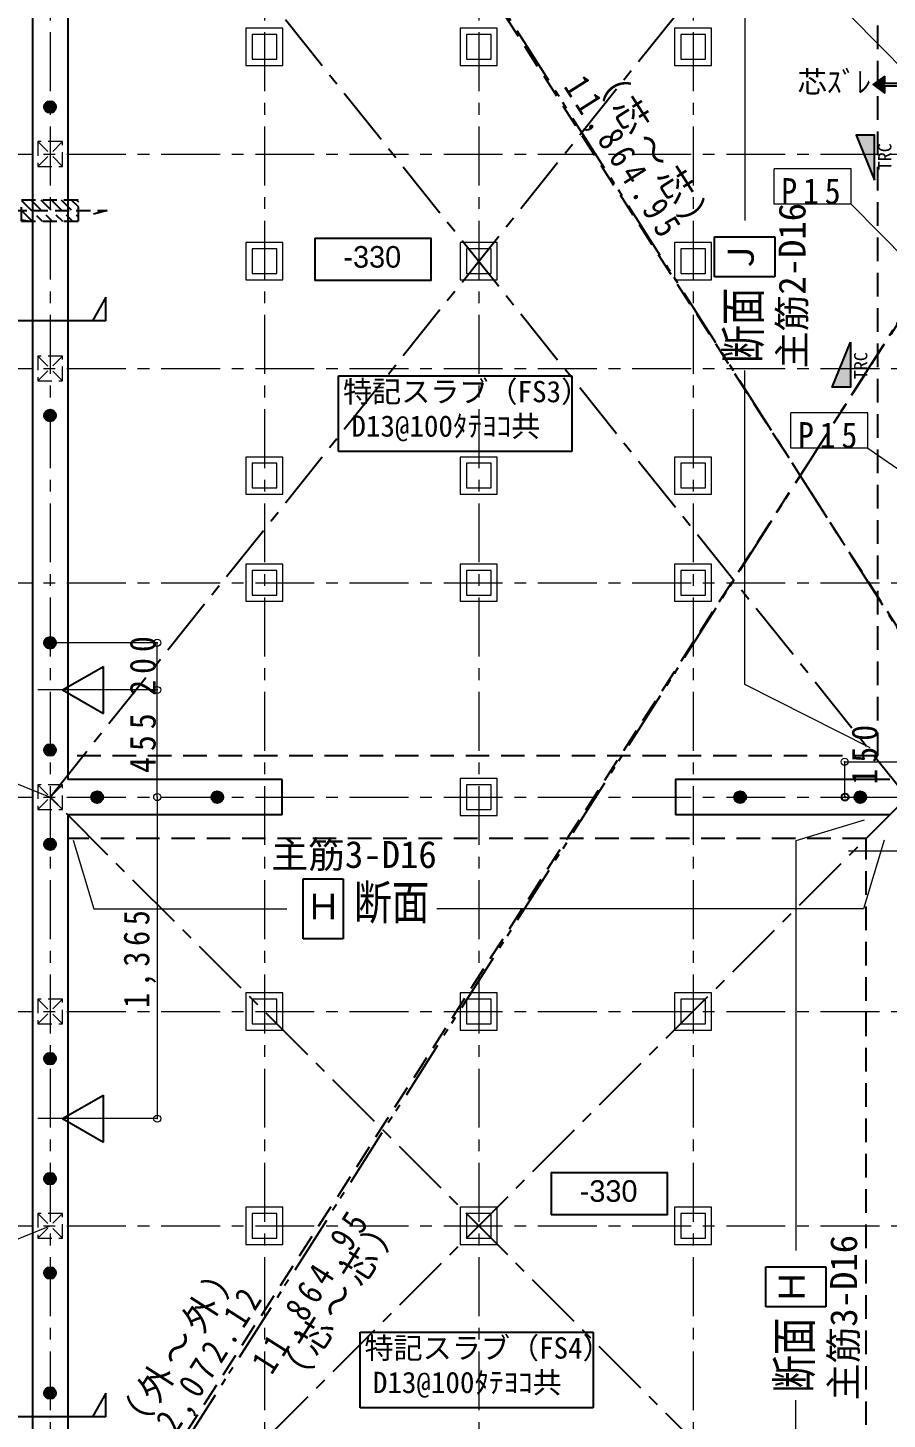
# Model space of a CAD drawing. Units: millimetres at full size. Extents: x 2062 to 26180, y 9042 to 25978.
# Drawn here: x 7232 to 10881, y 13902 to 19808 of the extents above; entities that cross this region are included whole.
import ezdxf
from ezdxf.enums import TextEntityAlignment as Align

# ---------------------------------------------------------------- set-up
doc = ezdxf.new("R2010")
doc.units = ezdxf.units.MM
doc.header["$LTSCALE"] = 50
doc.header["$PDMODE"] = 32
doc.header["$PDSIZE"] = 30
for name, pattern in [('CHAIN1', [8, 5, -1, 1, -1]), ('DASHED1', [1.8, 1.2, -0.6]), ('DASHED2', [3, 2, -1]), ('DASHED3', [4, 3, -1]), ('DOUBLE_CHAIN1', [8.8, 5, -1, 0.6, -0.6, 0.6, -1])]:
    doc.linetypes.add(name, pattern=pattern)
for name, color, linetype, lineweight in [('8-0_意匠図より', 7, 'Continuous', 9), ('8-1_補助線', 4, 'Continuous', 9), ('8-2_柱金物記号', 1, 'Continuous', 18), ('8-3_上階柱・角ほぞ', 3, 'Continuous', 25), ('8-4_梁・大引・母屋', 6, 'Continuous', 25), ('8-6_耐力壁記号', 7, 'Continuous', 18), ('8-9_通り芯', 4, 'Continuous', 9), ('8-A_梁寸法', 7, 'DASHED2', 25), ('8-C_文字', 3, 'Continuous', 25), ('8-D_下階柱・束', 7, 'Continuous', 9), ('8-F_記号・ﾊｯﾁ', 1, 'Continuous', 25), ('F-4', 3, 'DASHED3', 25)]:
    doc.layers.add(name, color=color, linetype=linetype, lineweight=lineweight)
doc.styles.add('HGｺﾞｼｯｸM', font='')
doc.styles.add('ＭＳ ゴシック', font='')
doc.styles.get('HGｺﾞｼｯｸM').set_extended_font_data('HGｺﾞｼｯｸM')
doc.styles.get('ＭＳ ゴシック').set_extended_font_data('MS Gothic')

# ---------------------------------------------------------------- blocks, each defined once
blk = doc.blocks.new('120501')
at = {"layer": '8-0_意匠図より', "color": 2, "linetype": 'DASHED1', "lineweight": 25}
for p, q in [((-0.89, 251.68), (21.64, 167.58)), ((-0.89, 251.68), (-0.89, -239.3)), ((-46.46, 123.96), (-46.46, -118.29)), ((-46.46, 123.96), (44.67, 123.96)), ((-40.18, 123.96), (-46.46, 87.69)), ((41.29, 123.96), (-46.46, 36.21)), ((-1.66, 123.96), (-46.46, 79.17)), ((44.67, 123.96), (44.67, -118.29)), ((44.67, 84.38), (-46.46, -6.75)), ((44.67, 41.42), (-46.46, -49.7)), ((44.67, -1.54), (-46.46, -92.66)), ((44.67, -44.49), (-29.13, -118.29)), ((44.67, -87.45), (13.83, -118.29)), ((44.67, -108.93), (35.31, -118.29)), ((-46.46, -118.29), (44.67, -118.29)), ((-0.89, -239.3), (-19.63, -169.38))]:
    blk.add_line(p, q, dxfattribs=at)

msp = doc.modelspace()

# ---------------------------------------------------------------- hatches: boundary and pattern name
at = {"layer": '8-F_記号・ﾊｯﾁ'}
for points in [[(7330.21, 19447.68, 1), (7322.97, 19497.15, 1)], [(7330.21, 19447.68, 1), (7322.97, 19497.15, 1)], [(7330.21, 19447.68, 1), (7322.97, 19497.15, 1)], [(7330.21, 19447.68, 1), (7322.97, 19497.15, 1)], [(7330.22, 19447.68, 1), (7322.97, 19497.15, 1)], [(7330.22, 19447.68, 1), (7322.97, 19497.15, 1)], [(7330.22, 19447.68, 1), (7322.97, 19497.15, 1)], [(7330.22, 19447.68, 1), (7322.97, 19497.15, 1)], [(7322.97, 18187.15, 1), (7330.21, 18137.68, 1)], [(7322.97, 18187.15, 1), (7330.21, 18137.68, 1)], [(7322.97, 18187.15, 1), (7330.21, 18137.68, 1)], [(7322.97, 18187.15, 1), (7330.21, 18137.68, 1)], [(7322.97, 18187.15, 1), (7330.22, 18137.68, 1)], [(7322.97, 18187.15, 1), (7330.22, 18137.68, 1)], [(7322.97, 18187.15, 1), (7330.22, 18137.68, 1)], [(7322.97, 18187.15, 1), (7330.22, 18137.68, 1)], [(7330.21, 17172.68, 1), (7322.97, 17222.15, 1)], [(7330.21, 17172.68, 1), (7322.97, 17222.15, 1)], [(7330.21, 17172.68, 1), (7322.97, 17222.15, 1)], [(7330.21, 17172.68, 1), (7322.97, 17222.15, 1)], [(7330.22, 17172.68, 1), (7322.97, 17222.15, 1)], [(7330.22, 17172.68, 1), (7322.97, 17222.15, 1)], [(7330.22, 17172.68, 1), (7322.97, 17222.15, 1)], [(7330.22, 17172.68, 1), (7322.97, 17222.15, 1)], [(7330.21, 16717.68, 1), (7322.97, 16767.15, 1)], [(7330.21, 16717.68, 1), (7322.97, 16767.15, 1)], [(7330.21, 16717.68, 1), (7322.97, 16767.15, 1)], [(7330.21, 16717.68, 1), (7322.97, 16767.15, 1)], [(7330.22, 16717.68, 1), (7322.97, 16767.15, 1)], [(7330.22, 16717.68, 1), (7322.97, 16767.15, 1)], [(7330.22, 16717.68, 1), (7322.97, 16767.15, 1)], [(7330.22, 16717.68, 1), (7322.97, 16767.15, 1)], [(7501.86, 16538.8, 1), (7551.33, 16546.04, 1)], [(7501.86, 16538.8, 1), (7551.33, 16546.04, 1)], [(7501.86, 16538.79, 1), (7551.33, 16546.04, 1)], [(7501.86, 16538.79, 1), (7551.33, 16546.04, 1)], [(7501.86, 16538.79, 1), (7551.33, 16546.04, 1)], [(7501.86, 16538.79, 1), (7551.33, 16546.04, 1)], [(7501.86, 16538.79, 1), (7551.33, 16546.04, 1)], [(7501.86, 16538.79, 1), (7551.33, 16546.04, 1)], [(8061.33, 16546.04, 1), (8011.86, 16538.8, 1)], [(8061.33, 16546.04, 1), (8011.86, 16538.8, 1)], [(8061.33, 16546.04, 1), (8011.86, 16538.79, 1)], [(8061.33, 16546.04, 1), (8011.86, 16538.79, 1)], [(8061.33, 16546.04, 1), (8011.86, 16538.79, 1)], [(8061.33, 16546.04, 1), (8011.86, 16538.79, 1)], [(8061.33, 16546.04, 1), (8011.86, 16538.79, 1)], [(8061.33, 16546.04, 1), (8011.86, 16538.79, 1)], [(10231.86, 16538.8, 1), (10281.33, 16546.04, 1)], [(10231.86, 16538.8, 1), (10281.33, 16546.04, 1)], [(10231.86, 16538.79, 1), (10281.33, 16546.04, 1)], [(10231.86, 16538.79, 1), (10281.33, 16546.04, 1)], [(10231.86, 16538.79, 1), (10281.33, 16546.04, 1)], [(10231.86, 16538.79, 1), (10281.33, 16546.04, 1)], [(10231.86, 16538.79, 1), (10281.33, 16546.04, 1)], [(10231.86, 16538.79, 1), (10281.33, 16546.04, 1)], [(10791.33, 16546.04, 1), (10741.86, 16538.8, 1)], [(10791.33, 16546.04, 1), (10741.86, 16538.8, 1)], [(10791.33, 16546.04, 1), (10741.86, 16538.79, 1)], [(10791.33, 16546.04, 1), (10741.86, 16538.79, 1)], [(10791.33, 16546.04, 1), (10741.86, 16538.79, 1)], [(10791.33, 16546.04, 1), (10741.86, 16538.79, 1)], [(10791.33, 16546.04, 1), (10741.86, 16538.79, 1)], [(10791.33, 16546.04, 1), (10741.86, 16538.79, 1)], [(7322.97, 16367.15, 1), (7330.21, 16317.68, 1)], [(7322.97, 16367.15, 1), (7330.21, 16317.68, 1)], [(7322.97, 16367.15, 1), (7330.21, 16317.68, 1)], [(7322.97, 16367.15, 1), (7330.21, 16317.68, 1)], [(7322.97, 16367.15, 1), (7330.22, 16317.68, 1)], [(7322.97, 16367.15, 1), (7330.22, 16317.68, 1)], [(7322.97, 16367.15, 1), (7330.22, 16317.68, 1)], [(7322.97, 16367.15, 1), (7330.22, 16317.68, 1)], [(7322.97, 15457.15, 1), (7330.21, 15407.68, 1)], [(7322.97, 15457.15, 1), (7330.21, 15407.68, 1)], [(7322.97, 15457.15, 1), (7330.21, 15407.68, 1)], [(7322.97, 15457.15, 1), (7330.21, 15407.68, 1)], [(7322.97, 15457.15, 1), (7330.22, 15407.68, 1)], [(7322.97, 15457.15, 1), (7330.22, 15407.68, 1)], [(7322.97, 15457.15, 1), (7330.22, 15407.68, 1)], [(7322.97, 15457.15, 1), (7330.22, 15407.68, 1)], [(7330.21, 14897.68, 1), (7322.97, 14947.15, 1)], [(7330.21, 14897.68, 1), (7322.97, 14947.15, 1)], [(7330.21, 14897.68, 1), (7322.97, 14947.15, 1)], [(7330.21, 14897.68, 1), (7322.97, 14947.15, 1)], [(7330.22, 14897.68, 1), (7322.97, 14947.15, 1)], [(7330.22, 14897.68, 1), (7322.97, 14947.15, 1)], [(7330.22, 14897.68, 1), (7322.97, 14947.15, 1)], [(7330.22, 14897.68, 1), (7322.97, 14947.15, 1)], [(7322.97, 14547.15, 1), (7330.21, 14497.68, 1)], [(7322.97, 14547.15, 1), (7330.21, 14497.68, 1)], [(7322.97, 14547.15, 1), (7330.21, 14497.68, 1)], [(7322.97, 14547.15, 1), (7330.21, 14497.68, 1)], [(7322.97, 14547.15, 1), (7330.22, 14497.68, 1)], [(7322.97, 14547.15, 1), (7330.22, 14497.68, 1)], [(7322.97, 14547.15, 1), (7330.22, 14497.68, 1)], [(7322.97, 14547.15, 1), (7330.22, 14497.68, 1)], [(7330.21, 13987.68, 1), (7322.97, 14037.15, 1)], [(7330.21, 13987.68, 1), (7322.97, 14037.15, 1)], [(7330.21, 13987.68, 1), (7322.97, 14037.15, 1)], [(7330.21, 13987.68, 1), (7322.97, 14037.15, 1)], [(7330.22, 13987.68, 1), (7322.97, 14037.15, 1)], [(7330.22, 13987.68, 1), (7322.97, 14037.15, 1)], [(7330.22, 13987.68, 1), (7322.97, 14037.15, 1)], [(7330.22, 13987.68, 1), (7322.97, 14037.15, 1)]]:
    msp.add_hatch(color=256, dxfattribs=at).paths.add_polyline_path(points)

# ---------------------------------------------------------------- linework, layer by layer
at = {"layer": '8-0_意匠図より', "linetype": 'DASHED2', "lineweight": 25}
for p, q in [((7251.59, 12827.42), (13771.59, 22987.42)), ((13771.59, 12827.42), (7251.59, 22987.42))]:
    msp.add_line(p, q, dxfattribs=at)
at = {"layer": '8-0_意匠図より', "linetype": 'DOUBLE_CHAIN1', "lineweight": 25}
for p, q in [((13696.59, 12902.42), (7326.59, 22912.42)), ((13696.59, 22912.42), (7326.59, 12902.42))]:
    msp.add_line(p, q, dxfattribs=at)
at = {"layer": '8-0_意匠図より', "color": 4}
for p, q in [((7781.59, 17197.42), (7351.59, 17197.42)), ((7781.59, 16997.42), (7781.59, 17197.42)), ((7781.59, 16997.42), (7351.59, 16997.42)), ((7781.59, 16542.42), (7781.59, 16997.42)), ((10700.06, 16692.42), (10700.06, 16542.42)), ((7781.59, 16542.42), (7781.59, 15177.42)), ((7781.59, 15177.42), (7351.59, 15177.42))]:
    msp.add_line(p, q, dxfattribs=at)
at = {"layer": '8-0_意匠図より', "linetype": 'CHAIN1', "lineweight": 25}
for points in [[(7326.59, 21092.42), (10966.59, 16542.42), (7326.59, 12902.42)], [(10966.59, 12902.42), (7326.59, 16542.42), (10966.59, 21092.42)]]:
    msp.add_lwpolyline(points, dxfattribs=at)
at = {"layer": '8-0_意匠図より'}
for p in [(7781.59, 17197.42), (7781.59, 16997.42), (10700.06, 16692.42), (7781.59, 16542.42), (10700.06, 16542.42), (10700.06, 16542.42), (7781.59, 15177.42)]:
    msp.add_point(p, dxfattribs=at)
at = {"layer": '8-2_柱金物記号'}
for p, q in [((10727.99, 19854.7), (10966.59, 19612.42)), ((10401.03, 19059.7), (10401.03, 19209.7)), ((10727.99, 19059.7), (10401.03, 19059.7)), ((10727.99, 19059.7), (10966.59, 18817.42)), ((10798.94, 18173.74), (10471.98, 18173.74)), ((10798.94, 18023.74), (10798.94, 18173.74)), ((10798.94, 18023.74), (10966.59, 17907.42)), ((7078.14, 16642.68), (7326.59, 16542.42)), ((7078.14, 14622.16), (7326.59, 14722.42))]:
    msp.add_line(p, q, dxfattribs=at)
at = {"layer": '8-2_柱金物記号', "color": 3, "lineweight": 25}
for p, q in [((7380.09, 16997.42), (7553.3, 17097.42)), ((7553.3, 16897.42), (7553.3, 17097.42)), ((7380.09, 16997.42), (7553.3, 16897.42)), ((7380.09, 15177.42), (7553.3, 15277.42)), ((7553.3, 15077.42), (7553.3, 15277.42)), ((7380.09, 15177.42), (7553.3, 15077.42))]:
    msp.add_line(p, q, dxfattribs=at)
at = {"layer": '8-2_柱金物記号', "color": 6}
for p, q in [((7553.3, 16997.42), (7274.86, 16997.42)), ((7553.3, 15177.42), (7274.86, 15177.42))]:
    msp.add_line(p, q, dxfattribs=at)
at = {"layer": '8-2_柱金物記号'}
for points in [[(10727.99, 19059.7), (10727.99, 19209.7), (10401.03, 19209.7)], [(10798.94, 18023.74), (10471.98, 18023.74), (10471.98, 18173.74)]]:
    msp.add_lwpolyline(points, dxfattribs=at)
at = {"layer": '8-3_上階柱・角ほぞ', "color": 2, "linetype": 'DASHED1', "lineweight": 18}
for p, q in [((7274.09, 19219.92), (7379.09, 19324.92)), ((7274.09, 19324.92), (7379.09, 19219.92)), ((7274.09, 18309.92), (7379.09, 18414.92)), ((7274.09, 18414.92), (7379.09, 18309.92)), ((7274.09, 16489.92), (7379.09, 16594.92)), ((7274.09, 16594.92), (7379.09, 16489.92)), ((7274.09, 15579.92), (7379.09, 15684.92)), ((7274.09, 15684.92), (7379.09, 15579.92)), ((7274.09, 14669.92), (7379.09, 14774.92)), ((7274.09, 14774.92), (7379.09, 14669.92))]:
    msp.add_line(p, q, dxfattribs=at)
at = {"layer": '8-3_上階柱・角ほぞ'}
for p, q in [((8451.41, 18915.22), (8451.41, 18734.91)), ((8451.41, 18915.22), (8451.41, 18734.91)), ((8451.41, 18915.22), (8451.41, 18734.91)), ((8451.41, 18915.22), (8451.41, 18734.91)), ((8942.76, 18734.91), (8451.41, 18734.91)), ((8942.76, 18734.91), (8451.41, 18734.91)), ((9454.82, 14949.53), (9454.82, 14769.22)), ((9454.82, 14949.53), (9454.82, 14769.22)), ((9454.82, 14949.53), (9454.82, 14769.22)), ((9454.82, 14949.53), (9454.82, 14769.22)), ((9946.17, 14769.22), (9454.82, 14769.22)), ((9946.17, 14769.22), (9454.82, 14769.22))]:
    msp.add_line(p, q, dxfattribs=at)
at = {"layer": '8-3_上階柱・角ほぞ', "color": 2, "linetype": 'DASHED1', "lineweight": 18}
for points in [[(7379.09, 19219.92), (7379.09, 19324.92), (7274.09, 19324.92), (7274.09, 19219.92)], [(7379.09, 18309.92), (7379.09, 18414.92), (7274.09, 18414.92), (7274.09, 18309.92)], [(7379.09, 16489.92), (7379.09, 16594.92), (7274.09, 16594.92), (7274.09, 16489.92)], [(7379.09, 15579.92), (7379.09, 15684.92), (7274.09, 15684.92), (7274.09, 15579.92)], [(7379.09, 14669.92), (7379.09, 14774.92), (7274.09, 14774.92), (7274.09, 14669.92)]]:
    msp.add_lwpolyline(points, close=True, dxfattribs=at)
at = {"layer": '8-3_上階柱・角ほぞ'}
for points in [[(8451.41, 18915.22), (8942.76, 18915.22), (8942.76, 18734.91), (8451.41, 18734.91)], [(8451.41, 18915.22), (8942.76, 18915.22), (8942.76, 18734.91)], [(8451.41, 18915.22), (8942.76, 18915.22), (8942.76, 18734.91), (8451.41, 18734.91)], [(8451.41, 18915.22), (8942.76, 18915.22), (8942.76, 18734.91)], [(9454.82, 14949.53), (9946.17, 14949.53), (9946.17, 14769.22), (9454.82, 14769.22)], [(9454.82, 14949.53), (9946.17, 14949.53), (9946.17, 14769.22)], [(9454.82, 14949.53), (9946.17, 14949.53), (9946.17, 14769.22), (9454.82, 14769.22)], [(9454.82, 14949.53), (9946.17, 14949.53), (9946.17, 14769.22)]]:
    msp.add_lwpolyline(points, dxfattribs=at)
at = {"layer": '8-4_梁・大引・母屋'}
for p, q in [((7251.59, 22987.42), (7251.59, 12827.42)), ((7401.59, 21017.42), (7401.59, 16617.42)), ((8311.59, 16617.42), (7401.59, 16617.42)), ((8311.59, 16467.42), (8311.59, 16617.42)), ((8311.59, 16467.42), (7401.59, 16467.42)), ((7401.59, 16467.42), (7401.59, 13077.42)), ((10891.59, 16467.42), (9981.59, 16467.42))]:
    msp.add_line(p, q, dxfattribs=at)
at = {"layer": '8-4_梁・大引・母屋', "linetype": 'DASHED2'}
for q in [(10841.59, 20967.42), (7401.59, 16717.42)]:
    msp.add_line((10841.59, 16717.42), q, dxfattribs=at)
at = {"layer": '8-4_梁・大引・母屋', "color": 1}
for p, q in [((10871.12, 19572.09), (10871.12, 19603.09)), ((10974.43, 19572.09), (10871.12, 19572.09))]:
    msp.add_line(p, q, dxfattribs=at)
for points in [[(10871.12, 19603.09), (10821.12, 19567.09), (10871.12, 19531.09)], [(10871.12, 19531.09), (10871.12, 19562.09), (10974.43, 19562.09)]]:
    msp.add_lwpolyline(points, dxfattribs=at)
at = {"layer": '8-4_梁・大引・母屋'}
msp.add_lwpolyline([(10891.59, 16617.42), (9981.59, 16617.42), (9981.59, 16467.42)], dxfattribs=at)
at = {"layer": '8-4_梁・大引・母屋', "linetype": 'DASHED2'}
msp.add_lwpolyline([(10791.59, 12977.42), (10791.59, 16367.42), (7401.59, 16367.42)], dxfattribs=at)
at = {"layer": '8-4_梁・大引・母屋', "color": 7}
msp.add_point((10702.13, 16542.42), dxfattribs=at)
at = {"layer": '8-4_梁・大引・母屋', "color": 12}
for points in [[(10871.12, 19572.09), (10871.12, 19603.09), (10821.12, 19567.09)], [(10871.12, 19572.09), (10821.12, 19567.09), (10871.12, 19531.09)]]:
    msp.add_solid(points, dxfattribs=at)
at = {"layer": '8-6_耐力壁記号'}
for p, q in [((10275.85, 20326.58), (10275.85, 18990.14)), ((10275.85, 17020.81), (10275.85, 18354.04)), ((10808.45, 16751.99), (10275.85, 17020.81)), ((10783.45, 16444.22), (10492.66, 16356.8)), ((10492.66, 16356.8), (10492.66, 14618.23)), ((10868.39, 16359.27), (10780.97, 16068.48)), ((10780.97, 16068.48), (8968.45, 16068.48)), ((10492.66, 13195.13), (10492.66, 13982.12))]:
    msp.add_line(p, q, dxfattribs=at)
msp.add_lwpolyline([(7424.79, 16359.27), (7512.21, 16068.48), (8332.35, 16068.48)], dxfattribs=at)
at = {"layer": '8-9_通り芯', "linetype": 'CHAIN1'}
for p, q in [((7326.59, 23789.33), (7326.59, 11909.02)), ((8236.59, 23789.33), (8236.59, 11909.02)), ((9146.59, 23789.33), (9146.59, 11909.02)), ((10056.59, 23789.33), (10056.59, 11909.02)), ((6198.23, 19272.42), (16929.53, 19272.42)), ((6198.23, 18362.42), (16929.53, 18362.42)), ((6198.23, 17452.42), (16929.53, 17452.42)), ((6198.23, 16542.42), (16929.53, 16542.42)), ((10716.9, 16314.92), (16929.53, 16314.92)), ((6198.23, 15632.42), (16929.53, 15632.42)), ((6198.23, 15632.42), (16929.53, 15632.42)), ((6198.23, 14722.42), (16929.53, 14722.42))]:
    msp.add_line(p, q, dxfattribs=at)
at = {"layer": '8-C_文字', "color": 7}
for p, q in [((10148.35, 18920.71), (10403.35, 18920.71)), ((10148.35, 18750.71), (10148.35, 18920.71)), ((10403.35, 18920.71), (10403.35, 18750.71)), ((10403.35, 18750.71), (10148.35, 18750.71)), ((8551.43, 18010), (8551.43, 18331.47)), ((8551.43, 18331.47), (9541.93, 18331.47)), ((9541.93, 18331.47), (9541.93, 18010)), ((9541.93, 18010), (8551.43, 18010)), ((8401.78, 16195.98), (8571.78, 16195.98)), ((8401.78, 15940.98), (8401.78, 16195.98)), ((8571.78, 16195.98), (8571.78, 15940.98)), ((8571.78, 15940.98), (8401.78, 15940.98)), ((10365.16, 14548.79), (10620.16, 14548.79)), ((10365.16, 14378.79), (10365.16, 14548.79)), ((10620.16, 14548.79), (10620.16, 14378.79)), ((10620.16, 14378.79), (10365.16, 14378.79)), ((8642.67, 13949.96), (8642.67, 14271.43)), ((8642.67, 14271.43), (9633.17, 14271.43)), ((9633.17, 14271.43), (9633.17, 13949.96)), ((9633.17, 13949.96), (8642.67, 13949.96))]:
    msp.add_line(p, q, dxfattribs=at)
at = {"layer": '8-C_文字'}
for p, q in [((7564.09, 18664.5), (7506.36, 18564.5)), ((7564.09, 18564.5), (7564.09, 18664.5)), ((7564.09, 18564.5), (7089.09, 18564.5)), ((7564.09, 14012.22), (7506.36, 13912.22)), ((7564.09, 13912.22), (7564.09, 14012.22)), ((7564.09, 13912.22), (7089.09, 13912.22))]:
    msp.add_line(p, q, dxfattribs=at)
at = {"layer": '8-D_下階柱・束'}
for points in [[(8315.34, 19648.67), (8315.34, 19806.17), (8157.84, 19806.17), (8157.84, 19648.67)], [(9225.34, 19648.67), (9225.34, 19806.17), (9067.84, 19806.17), (9067.84, 19648.67)], [(10135.34, 19648.67), (10135.34, 19806.17), (9977.84, 19806.17), (9977.84, 19648.67)], [(8289.09, 19674.92), (8289.09, 19779.92), (8184.09, 19779.92), (8184.09, 19674.92)], [(9199.09, 19674.92), (9199.09, 19779.92), (9094.09, 19779.92), (9094.09, 19674.92)], [(10109.09, 19674.92), (10109.09, 19779.92), (10004.09, 19779.92), (10004.09, 19674.92)], [(8315.34, 18738.67), (8315.34, 18896.17), (8157.84, 18896.17), (8157.84, 18738.67)], [(8289.09, 18764.92), (8289.09, 18869.92), (8184.09, 18869.92), (8184.09, 18764.92)], [(9225.34, 18738.67), (9225.34, 18896.17), (9067.84, 18896.17), (9067.84, 18738.67)], [(9199.09, 18764.92), (9199.09, 18869.92), (9094.09, 18869.92), (9094.09, 18764.92)], [(10135.34, 18738.67), (10135.34, 18896.17), (9977.84, 18896.17), (9977.84, 18738.67)], [(10109.09, 18764.92), (10109.09, 18869.92), (10004.09, 18869.92), (10004.09, 18764.92)], [(8315.34, 17828.67), (8315.34, 17986.17), (8157.84, 17986.17), (8157.84, 17828.67)], [(8289.09, 17854.92), (8289.09, 17959.92), (8184.09, 17959.92), (8184.09, 17854.92)], [(9225.34, 17828.67), (9225.34, 17986.17), (9067.84, 17986.17), (9067.84, 17828.67)], [(9199.09, 17854.92), (9199.09, 17959.92), (9094.09, 17959.92), (9094.09, 17854.92)], [(10135.34, 17828.67), (10135.34, 17986.17), (9977.84, 17986.17), (9977.84, 17828.67)], [(10109.09, 17854.92), (10109.09, 17959.92), (10004.09, 17959.92), (10004.09, 17854.92)], [(8315.34, 17373.67), (8315.34, 17531.17), (8157.84, 17531.17), (8157.84, 17373.67)], [(8289.09, 17399.92), (8289.09, 17504.92), (8184.09, 17504.92), (8184.09, 17399.92)], [(9225.34, 17373.67), (9225.34, 17531.17), (9067.84, 17531.17), (9067.84, 17373.67)], [(9199.09, 17399.92), (9199.09, 17504.92), (9094.09, 17504.92), (9094.09, 17399.92)], [(10135.34, 17373.67), (10135.34, 17531.17), (9977.84, 17531.17), (9977.84, 17373.67)], [(10109.09, 17399.92), (10109.09, 17504.92), (10004.09, 17504.92), (10004.09, 17399.92)], [(9225.34, 16463.67), (9225.34, 16621.17), (9067.84, 16621.17), (9067.84, 16463.67)], [(9199.09, 16489.92), (9199.09, 16594.92), (9094.09, 16594.92), (9094.09, 16489.92)], [(8315.34, 15553.67), (8315.34, 15711.17), (8157.84, 15711.17), (8157.84, 15553.67)], [(8289.09, 15579.92), (8289.09, 15684.92), (8184.09, 15684.92), (8184.09, 15579.92)], [(9225.34, 15553.67), (9225.34, 15711.17), (9067.84, 15711.17), (9067.84, 15553.67)], [(9199.09, 15579.92), (9199.09, 15684.92), (9094.09, 15684.92), (9094.09, 15579.92)], [(10135.34, 15553.67), (10135.34, 15711.17), (9977.84, 15711.17), (9977.84, 15553.67)], [(10109.09, 15579.92), (10109.09, 15684.92), (10004.09, 15684.92), (10004.09, 15579.92)], [(8315.34, 14643.67), (8315.34, 14801.17), (8157.84, 14801.17), (8157.84, 14643.67)], [(8289.09, 14669.92), (8289.09, 14774.92), (8184.09, 14774.92), (8184.09, 14669.92)], [(9225.34, 14643.67), (9225.34, 14801.17), (9067.84, 14801.17), (9067.84, 14643.67)], [(9199.09, 14669.92), (9199.09, 14774.92), (9094.09, 14774.92), (9094.09, 14669.92)], [(10135.34, 14643.67), (10135.34, 14801.17), (9977.84, 14801.17), (9977.84, 14643.67)], [(10109.09, 14669.92), (10109.09, 14774.92), (10004.09, 14774.92), (10004.09, 14669.92)]]:
    msp.add_lwpolyline(points, close=True, dxfattribs=at)
at = {"layer": '8-F_記号・ﾊｯﾁ', "color": 4, "lineweight": 9}
for p, q in [((10700.06, 16692.42), (10927.69, 16692.42)), ((10700.06, 16542.42), (10927.69, 16542.42)), ((10700.06, 16542.42), (10927.69, 16542.42)), ((10700.06, 16542.42), (10927.69, 16542.42))]:
    msp.add_line(p, q, dxfattribs=at)
at = {"layer": '8-F_記号・ﾊｯﾁ'}
for centre in [(7326.59, 19472.42), (7326.59, 19472.42), (7326.59, 19472.42), (7326.59, 19472.42), (7326.59, 19472.42), (7326.59, 19472.42), (7326.59, 19472.42), (7326.59, 19472.42), (7326.59, 18162.42), (7326.59, 18162.42), (7326.59, 18162.42), (7326.59, 18162.42), (7326.59, 18162.42), (7326.59, 18162.42), (7326.59, 18162.42), (7326.59, 18162.42), (7326.59, 17197.42), (7326.59, 17197.42), (7326.59, 17197.42), (7326.59, 17197.42), (7326.59, 17197.42), (7326.59, 17197.42), (7326.59, 17197.42), (7326.59, 17197.42), (7326.59, 16742.42), (7326.59, 16742.42), (7326.59, 16742.42), (7326.59, 16742.42), (7326.59, 16742.42), (7326.59, 16742.42), (7326.59, 16742.42), (7326.59, 16742.42), (7526.59, 16542.42), (7526.59, 16542.42), (7526.59, 16542.42), (7526.59, 16542.42), (7526.59, 16542.42), (7526.59, 16542.42), (7526.59, 16542.42), (7526.59, 16542.42), (8036.59, 16542.42), (8036.59, 16542.42), (8036.59, 16542.42), (8036.59, 16542.42), (8036.59, 16542.42), (8036.59, 16542.42), (8036.59, 16542.42), (8036.59, 16542.42), (10256.59, 16542.42), (10256.59, 16542.42), (10256.59, 16542.42), (10256.59, 16542.42), (10256.59, 16542.42), (10256.59, 16542.42), (10256.59, 16542.42), (10256.59, 16542.42), (10766.59, 16542.42), (10766.59, 16542.42), (10766.59, 16542.42), (10766.59, 16542.42), (10766.59, 16542.42), (10766.59, 16542.42), (10766.59, 16542.42), (10766.59, 16542.42), (7326.59, 16342.42), (7326.59, 16342.42), (7326.59, 16342.42), (7326.59, 16342.42), (7326.59, 16342.42), (7326.59, 16342.42), (7326.59, 16342.42), (7326.59, 16342.42), (7326.59, 15432.42), (7326.59, 15432.42), (7326.59, 15432.42), (7326.59, 15432.42), (7326.59, 15432.42), (7326.59, 15432.42), (7326.59, 15432.42), (7326.59, 15432.42), (7326.59, 14922.42), (7326.59, 14922.42), (7326.59, 14922.42), (7326.59, 14922.42), (7326.59, 14922.42), (7326.59, 14922.42), (7326.59, 14922.42), (7326.59, 14922.42), (7326.59, 14522.42), (7326.59, 14522.42), (7326.59, 14522.42), (7326.59, 14522.42), (7326.59, 14522.42), (7326.59, 14522.42), (7326.59, 14522.42), (7326.59, 14522.42), (7326.59, 14012.42), (7326.59, 14012.42), (7326.59, 14012.42), (7326.59, 14012.42), (7326.59, 14012.42), (7326.59, 14012.42), (7326.59, 14012.42), (7326.59, 14012.42)]:
    msp.add_circle(centre, 25, dxfattribs=at)
at = {"layer": 'F-4', "color": 7, "linetype": 'Continuous'}
for points in [[(10827.62, 19161.78), (10827.62, 19352.15), (10748.75, 19352.15)], [(10827.62, 19161.78), (10827.62, 19352.15), (10748.75, 19352.15)], [(10725.59, 18473.05), (10725.59, 18282.68), (10646.72, 18282.68)], [(10725.59, 18473.05), (10725.59, 18282.68), (10646.72, 18282.68)]]:
    msp.add_lwpolyline(points, close=True, dxfattribs=at)
at = {"layer": 'F-4', "color": 7}
for points in [[(10827.62, 19352.15), (10748.75, 19352.15), (10827.62, 19161.78)], [(10827.62, 19352.15), (10748.75, 19352.15), (10827.62, 19161.78)], [(10725.59, 18282.68), (10646.72, 18282.68), (10725.59, 18473.05)], [(10725.59, 18282.68), (10646.72, 18282.68), (10725.59, 18473.05)]]:
    msp.add_solid(points, dxfattribs=at)
at = {"layer": 'F-4', "color": 4}
for points in [[(10827.62, 19161.78), (10827.62, 19352.15), (10748.75, 19352.15)], [(10827.62, 19161.78), (10827.62, 19352.15), (10748.75, 19352.15)], [(10725.59, 18473.05), (10725.59, 18282.68), (10646.72, 18282.68)], [(10725.59, 18473.05), (10725.59, 18282.68), (10646.72, 18282.68)]]:
    msp.add_solid(points, dxfattribs=at)

# ---------------------------------------------------------------- block references
at = {"layer": '8-0_意匠図より', "rotation": 90}
msp.add_blockref('120501', (7329.43, 19033.89), dxfattribs=at)

# ---------------------------------------------------------------- texts
at = {"layer": '8-0_意匠図より', "char_height": 110, "attachment_point": 7, "style": 'ＭＳ ゴシック'}
for s, insert, rotation in [('\\T1.39;\\W0.85;11,864.95', (9480.49, 19544.3), 302.471), ('\\T1.17;（芯～芯）', (9600.2, 19612.32), 302.471), ('\\T1.38;\\W0.9;200', (7776.59, 16972.42), 90), ('\\T1.38;\\W0.9;455', (7776.59, 16644.92), 90), ('\\T1.38;\\W0.9;150', (10841.14, 16595.77), 90), ('\\T1.38;\\W0.85;1,365', (7776.59, 15647.42), 90), ('\\T1.39;\\W0.85;11,864.95', (8291.74, 14070.35), 57.529), ('\\T1.17;（芯～芯）', (8378.97, 14006.08), 57.529), ('\\T1.17;（外～外）', (7699.49, 13808.66), 57.31), ('\\T1.39;\\W0.85;12,072.12', (7837.22, 13745.92), 57.31)]:
    msp.add_mtext(s, dxfattribs=dict(at, insert=insert, rotation=rotation))
at = {"layer": '8-1_補助線', "style": 'ＭＳ ゴシック'}
for s, p in [('主筋2-D16', (10568.52, 18362.48)), ('主筋3-D16', (10787.62, 13981.43))]:
    msp.add_text(s, height=114.6, rotation=90, dxfattribs=at).set_placement(p, align=Align.BOTTOM_LEFT)
msp.add_text('主筋3-D16', height=114.6, dxfattribs=at).set_placement((8266.01, 16207.19), align=Align.BOTTOM_LEFT)
at = {"layer": '8-2_柱金物記号', "char_height": 110, "attachment_point": 7, "style": 'ＭＳ ゴシック'}
for insert in [(10431.12, 19058.33), (10502.07, 18022.37)]:
    msp.add_mtext('\\T1.37;\\W0.9;P15', dxfattribs=dict(at, insert=insert))
at = {"layer": '8-3_上階柱・角ほぞ', "color": 7, "style": 'HGｺﾞｼｯｸM'}
for p in [(8572.08, 18762.57), (9575.49, 14796.88)]:
    msp.add_text('-330', height=91.64, dxfattribs=at).set_placement(p, align=Align.BOTTOM_LEFT)
at = {"layer": '8-4_梁・大引・母屋', "color": 4, "style": 'ＭＳ ゴシック'}
msp.add_text('芯ｽﾞﾚ', height=91.64, dxfattribs=at).set_placement((10500.16, 19504.94), align=Align.BOTTOM_LEFT)
at = {"layer": '8-A_梁寸法', "style": 'ＭＳ ゴシック', "width": 0.8}
for p in [(10385.81, 18385.36), (10602.62, 14013.44)]:
    msp.add_text('断面', height=146.6, rotation=90, dxfattribs=at).set_placement(p, align=Align.BOTTOM_LEFT)
msp.add_text('断面', height=146.6, dxfattribs=at).set_placement((8617.13, 15978.44), align=Align.BOTTOM_LEFT)
at = {"layer": '8-C_文字', "style": 'ＭＳ ゴシック'}
for s, p in [('Ｊ', (10347.28, 18760.39)), ('Ｈ', (10564.09, 14388.48))]:
    msp.add_text(s, height=110, rotation=90, dxfattribs=at).set_placement(p, align=Align.BOTTOM_LEFT)
for s, height, p in [('特記スラブ（FS3）', 90.54, (8570.54, 18191.52)), ('D13@100ﾀﾃﾖｺ共', 90.54, (8606.06, 18045.29)), ('Ｈ', 110, (8412.09, 15989.91)), ('特記スラブ（FS4）', 90.54, (8661.78, 14131.47)), ('D13@100ﾀﾃﾖｺ共', 90.54, (8697.3, 13985.25))]:
    msp.add_text(s, height=height, dxfattribs=at).set_placement(p, align=Align.BOTTOM_LEFT)
at = {"layer": 'F-4', "color": 7, "style": 'ＭＳ ゴシック'}
for p in [(10915.49, 19203.48), (10813.45, 18316.45)]:
    msp.add_text('TRC', height=56.16, rotation=90, dxfattribs=at).set_placement(p, align=Align.BOTTOM_LEFT)

doc.saveas('drawing.dxf')
